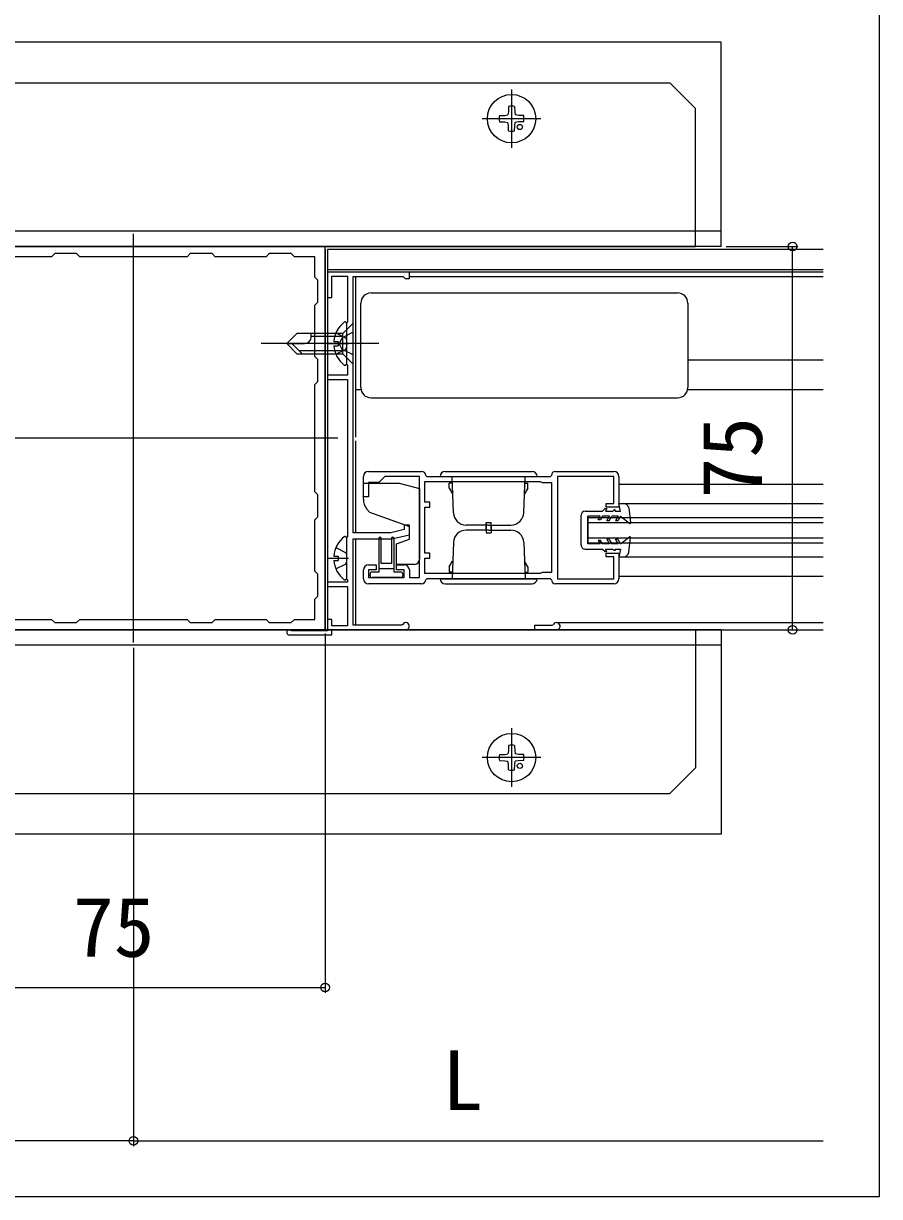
# Model space of a CAD drawing. Units: millimetres, scale not verified. Extents: x -700 to 700, y -1043 to 1037.
# Drawn here: x 532.5 to 700, y -1043.2 to -813.7 of the extents above; entities that cross this region are included whole.
import ezdxf
from ezdxf.enums import TextEntityAlignment as Align

# ---------------------------------------------------------------- set-up
doc = ezdxf.new("R2010")
doc.units = ezdxf.units.MM
doc.header["$LTSCALE"] = 6
for name, color, linetype in [('0-2_YKK_11', 7, 'Continuous'), ('0-3_YKK_12', 2, 'Continuous'), ('0-4_YKK_13', 4, 'Continuous'), ('0-5_YKK_D', 6, 'Continuous'), ('0-6_YKK_ZWAK', 7, 'Continuous')]:
    doc.layers.add(name, color=color, linetype=linetype)
doc.styles.add('ＭＳ ゴシック', font='')
doc.styles.get('ＭＳ ゴシック').set_extended_font_data('MS Gothic')

msp = doc.modelspace()

# ---------------------------------------------------------------- linework, layer by layer
at = {"layer": '0-2_YKK_11'}
for p, q in [((599.997, -901.314), (610.397, -901.314)), ((636.597, -901.314), (647.997, -901.314)), ((611.197, -902.114), (611.397, -902.314)), ((598.997, -922.314), (598.997, -920.614)), ((610.397, -923.314), (599.997, -923.314)), ((647.997, -923.314), (636.597, -923.314))]:
    msp.add_line(p, q, dxfattribs=at)
for points in [[(591.497, -857.315), (516.497, -857.315), (516.497, -932.315), (591.497, -932.315)], [(610.997, -903.314), (633.597, -903.314), (633.837, -903.434), (633.997, -903.514), (635.797, -903.514), (635.797, -921.114), (633.997, -921.114), (633.837, -921.194), (633.597, -921.314), (610.997, -921.314), (610.997, -918.314), (611.997, -918.314), (611.997, -917.314), (610.997, -917.314), (610.997, -908.314), (611.997, -908.314), (611.997, -907.314), (610.997, -907.314)]]:
    msp.add_lwpolyline(points, close=True, dxfattribs=at)
for points in [[(564.497, -859.315), (543.497, -859.315), (542.897, -858.715), (538.597, -858.715), (537.997, -859.315), (527.997, -859.315)], [(579.997, -930.315), (580.597, -930.915), (584.897, -930.915), (585.497, -930.315), (589.497, -930.315), (589.497, -926.315), (590.097, -925.715), (590.097, -921.415), (589.497, -920.815), (589.497, -910.815), (590.097, -910.215), (590.097, -905.915), (589.497, -905.315), (589.497, -884.315), (590.097, -883.715), (590.097, -879.415), (589.497, -878.815), (589.497, -868.815), (590.097, -868.215), (590.097, -863.915), (589.497, -863.315), (589.497, -859.315), (585.497, -859.315), (584.897, -858.715), (580.597, -858.715), (579.997, -859.315), (569.997, -859.315), (569.397, -858.715), (565.097, -858.715), (564.497, -859.315)], [(597, -913.315), (597, -863.215), (606.8, -863.215), (607, -863.415), (607.2, -863.615), (608, -863.615), (608, -862.315), (592, -862.315), (592, -867.315), (592.8, -867.315), (592.8, -863.115), (595.9, -863.115), (595.9, -872.115), (595.7, -872.315), (595.7, -880.315), (595.9, -880.515), (595.9, -882.515), (592, -882.515), (592, -883.315), (595.9, -883.315), (595.9, -914.115), (595.7, -914.315), (595.7, -922.315), (595.9, -922.515), (595.9, -923.015), (592, -923.015), (592, -923.815), (595.9, -923.815), (595.9, -931.515), (592.8, -931.515), (592.8, -930.315), (592, -930.315), (592, -932.515), (585.029, -932.515), (584.831, -932.44)], [(607.997, -920.614), (607.997, -922.114), (609.997, -922.114), (609.997, -902.314), (603.197, -902.314), (601.997, -903.514), (599.997, -903.514), (599.997, -906.314), (598.997, -906.314), (598.997, -902.314)], [(611.397, -902.314), (635.597, -902.314), (635.797, -902.114)], [(648.997, -902.314), (648.997, -908.314), (646.497, -908.314), (646.497, -907.614), (647.997, -907.614), (647.997, -902.314), (636.997, -902.314), (636.997, -922.314), (647.997, -922.314), (647.997, -918.014), (646.497, -918.014), (646.497, -917.314), (648.997, -917.314), (648.997, -922.314)], [(606.694, -931.265), (606.434, -931.415), (597, -931.415), (597, -914.515), (604.5, -914.515), (608, -913.715), (608, -911.815), (607, -911.815), (607, -912.713), (604.365, -913.315), (597, -913.315)], [(599.997, -919.614), (601.497, -919.614), (601.497, -920.614), (599.997, -920.614), (599.997, -922.114), (606.997, -922.114), (606.997, -920.614), (605.497, -920.614), (605.497, -919.614), (606.997, -919.614)], [(635.797, -922.514), (635.597, -922.314), (611.397, -922.314), (611.197, -922.514)], [(527.997, -930.315), (537.997, -930.315), (538.597, -930.915), (542.897, -930.915), (543.497, -930.315), (564.497, -930.315), (565.097, -930.915), (569.397, -930.915), (569.997, -930.315), (579.997, -930.315)], [(584.5, -933.315), (592.8, -933.315), (592.8, -932.315), (607.3, -932.315)]]:
    msp.add_lwpolyline(points, dxfattribs=at)
for centre, radius, start, end in [((599.997, -902.314), 1, 90.00004, 180.00002), ((610.397, -902.114), 0.8, 359.99994, 89.99992), ((636.597, -902.114), 0.8, 89.99919, 179.99917), ((647.997, -902.314), 1, 0.00047, 90.00045), ((599.997, -920.614), 1, 90.00001, 179.99999), ((606.997, -920.614), 1, 0.00041, 90.00039), ((599.997, -922.314), 1, 179.99998, 269.99996), ((610.397, -922.514), 0.8, 270.00065, 0.00064), ((636.597, -922.514), 0.8, 180.00044, 270.00042), ((647.997, -922.314), 1, 270.00047, 0.00045), ((607.3, -931.615), 0.7, 270.00001, 150), ((584.5, -932.815), 0.5, 48.59037, 270)]:
    msp.add_arc(centre, radius, start, end, dxfattribs=at)
at = {"layer": '0-3_YKK_12'}
for p, q in [((668.997, -817.315), (438.997, -817.315)), ((668.997, -857.315), (668.997, -817.315)), ((627.997, -826.58), (627.997, -838.05)), ((633.732, -832.315), (622.262, -832.315)), ((668.997, -854.315), (438.997, -854.315)), ((553.997, -934.815), (553.997, -854.815)), ((668.997, -857.315), (438.997, -857.315)), ((591.497, -857.815), (591.497, -932.315)), ((591.997, -857.815), (688.997, -857.815)), ((591.997, -857.815), (591.997, -932.315)), ((591.997, -861.815), (688.997, -861.815)), ((688.997, -862.315), (607.296, -862.315)), ((597.496, -894.615), (597.496, -863.215)), ((607.996, -863.215), (688.997, -863.215)), ((662.496, -879.515), (688.997, -879.515)), ((597.496, -885.319), (598.537, -885.319)), ((662.455, -885.319), (688.997, -885.319)), ((593.997, -894.815), (513.997, -894.815)), ((597.496, -913.315), (597.496, -895.315)), ((648.997, -903.814), (688.997, -903.814)), ((649.922, -907.614), (688.997, -907.614)), ((642.997, -911.314), (688.997, -911.314)), ((597.496, -931.415), (597.496, -914.515)), ((642.997, -914.314), (688.997, -914.314)), ((642.997, -915.314), (688.997, -915.314)), ((649.922, -918.014), (688.997, -918.014)), ((648.997, -921.814), (688.997, -921.814)), ((632.496, -931.415), (635.93, -931.415)), ((632.496, -931.415), (632.496, -932.315)), ((636.796, -930.915), (688.997, -930.915)), ((668.997, -932.315), (438.997, -932.315)), ((607.296, -932.315), (688.997, -932.315)), ((668.997, -932.315), (668.997, -972.315)), ((668.997, -935.315), (438.997, -935.315)), ((627.997, -951.58), (627.997, -963.05)), ((633.732, -957.315), (622.262, -957.315)), ((668.997, -972.315), (438.997, -972.315))]:
    msp.add_line(p, q, dxfattribs=at)
msp.add_lwpolyline([(642.997, -915.314), (642.997, -910.314), (688.997, -910.314)], dxfattribs=at)
for centre, radius, end in [((635.93, -931.115), 0.3, 330), ((636.796, -931.615), 0.7, 150)]:
    msp.add_arc(centre, radius, 270, end, dxfattribs=at)
at = {"layer": '0-4_YKK_13'}
for p, q in [((448.997, -825.315), (658.997, -825.315)), ((663.997, -830.315), (658.997, -825.315)), ((627.404, -829.938), (627.386, -830.977)), ((628.59, -829.938), (628.608, -830.977)), ((663.997, -857.315), (663.997, -830.315)), ((625.62, -831.722), (626.659, -831.704)), ((625.624, -832.908), (626.659, -832.926)), ((626.659, -831.704), (627.267, -831.585)), ((626.659, -832.926), (627.267, -833.045)), ((627.386, -830.977), (627.267, -831.585)), ((627.386, -833.653), (627.267, -833.045)), ((628.608, -830.977), (628.727, -831.585)), ((628.608, -833.653), (628.727, -833.045)), ((629.335, -831.704), (628.727, -831.585)), ((629.335, -832.926), (628.727, -833.045)), ((630.374, -831.722), (629.335, -831.704)), ((630.374, -832.908), (629.335, -832.926)), ((627.404, -834.692), (627.386, -833.653)), ((628.59, -834.692), (628.608, -833.653)), ((443.997, -857.315), (663.997, -857.315)), ((600.496, -866.415), (660.496, -866.415)), ((598.496, -868.415), (598.496, -868.413)), ((598.496, -884.915), (598.496, -868.415)), ((662.496, -868.415), (662.496, -884.915)), ((585.996, -874.315), (583.996, -876.315)), ((588.796, -874.982), (588.796, -874.315)), ((596.996, -872.315), (594.996, -874.315)), ((595.696, -872.339), (595.696, -880.291)), ((596.996, -880.315), (596.996, -872.315)), ((601.996, -876.315), (578.996, -876.315)), ((585.996, -878.315), (583.996, -876.315)), ((583.996, -876.315), (587.463, -876.315)), ((586.996, -878.315), (584.996, -876.315)), ((594.996, -874.915), (588.796, -874.915)), ((592.196, -876.315), (596.096, -876.315)), ((593.213, -876.74), (594.096, -876.74)), ((585.996, -878.315), (594.996, -878.315)), ((594.996, -877.715), (586.396, -877.715)), ((593.619, -878.39), (595.484, -877.46)), ((595.484, -877.46), (595.696, -877.062)), ((598.496, -884.916), (598.496, -884.915)), ((600.496, -886.915), (660.496, -886.915)), ((614.997, -901.314), (631.997, -901.314)), ((598.997, -906.753), (598.997, -903.614)), ((613.997, -902.314), (632.997, -902.314)), ((616.379, -903.614), (615.797, -903.614)), ((615.797, -904.612), (615.797, -903.614)), ((616.616, -909.401), (616.368, -902.314)), ((630.378, -909.401), (630.626, -902.314)), ((630.615, -903.614), (631.197, -903.614)), ((631.197, -904.612), (631.197, -903.614)), ((609.997, -904.686), (609.997, -918.514)), ((615.797, -904.612), (616.447, -905.738)), ((631.197, -904.612), (630.547, -905.738)), ((600.197, -909.275), (599.699, -908.681)), ((645.797, -909.114), (646.297, -908.614)), ((646.297, -908.614), (646.663, -908.614)), ((646.663, -908.614), (646.374, -909.114)), ((647.797, -909.114), (648.097, -908.814)), ((650.913, -908.482), (651.296, -911.347)), ((600.197, -909.275), (607.997, -912.114)), ((641.59, -915.713), (641.596, -909.913)), ((642.396, -909.114), (645.797, -909.114)), ((642.89, -915.514), (642.896, -910.114)), ((645.335, -910.114), (642.896, -910.114)), ((644.931, -910.814), (645.335, -910.114)), ((645.393, -910.814), (644.931, -910.814)), ((645.797, -910.114), (645.393, -910.814)), ((647.135, -910.114), (645.797, -910.114)), ((646.374, -909.114), (647.797, -909.114)), ((646.615, -911.014), (647.135, -910.114)), ((647.077, -911.014), (646.615, -911.014)), ((647.077, -911.014), (647.597, -910.114)), ((648.835, -910.114), (647.597, -910.114)), ((648.297, -909.114), (649.297, -909.114)), ((648.835, -910.114), (648.315, -911.014)), ((648.777, -911.014), (648.315, -911.014)), ((649.297, -910.114), (648.777, -911.014)), ((649.297, -910.114), (651.055, -911.483)), ((623.497, -911.814), (619.114, -911.814)), ((623.497, -912.814), (619.114, -912.814)), ((622.997, -911.314), (623.997, -911.314)), ((622.997, -912.814), (622.997, -911.314)), ((622.997, -911.814), (622.997, -913.314)), ((622.997, -913.314), (623.997, -913.314)), ((623.497, -911.814), (627.88, -911.814)), ((623.497, -912.814), (627.88, -912.814)), ((623.997, -912.814), (623.997, -911.314)), ((623.997, -911.814), (623.997, -913.314)), ((595.696, -914.339), (595.696, -922.291)), ((601.997, -914.486), (601.997, -921.014)), ((602.497, -919.314), (602.497, -914.464)), ((604.497, -914.448), (604.497, -919.314)), ((604.997, -921.014), (604.997, -914.464)), ((605.497, -919.514), (605.497, -915.524)), ((616.616, -915.227), (616.368, -922.314)), ((630.378, -915.227), (630.626, -922.314)), ((645.335, -915.514), (642.89, -915.514)), ((644.931, -914.814), (645.335, -915.514)), ((645.393, -914.814), (644.931, -914.814)), ((645.797, -915.514), (645.393, -914.814)), ((647.135, -915.514), (645.797, -915.514)), ((646.615, -914.614), (647.135, -915.514)), ((647.077, -914.614), (646.615, -914.614)), ((647.077, -914.614), (647.597, -915.514)), ((648.835, -915.514), (647.597, -915.514)), ((648.777, -914.614), (648.315, -914.614)), ((648.835, -915.514), (648.315, -914.614)), ((649.297, -915.514), (648.777, -914.614)), ((649.297, -915.514), (651.055, -914.145)), ((650.913, -917.146), (651.296, -914.281)), ((642.39, -916.514), (645.797, -916.514)), ((645.797, -916.514), (646.297, -917.014)), ((646.297, -917.014), (646.663, -917.014)), ((646.663, -917.014), (646.374, -916.514)), ((646.374, -916.514), (647.797, -916.514)), ((647.797, -916.514), (648.097, -916.813)), ((648.297, -916.514), (649.297, -916.514)), ((592.196, -918.315), (596.096, -918.315)), ((593.213, -918.74), (594.096, -918.74)), ((593.619, -920.39), (595.484, -919.46)), ((595.484, -919.46), (595.696, -919.062)), ((601.997, -920.314), (604.997, -920.314)), ((604.497, -919.314), (602.497, -919.314)), ((608.997, -919.514), (605.497, -919.514)), ((615.797, -920.016), (616.447, -918.889)), ((615.797, -920.016), (615.797, -921.014)), ((631.197, -920.016), (630.547, -918.889)), ((631.197, -920.016), (631.197, -921.014)), ((600.297, -921.714), (600.297, -921.414)), ((601.997, -921.014), (600.697, -921.014)), ((606.297, -922.114), (600.697, -922.114)), ((606.297, -921.014), (604.997, -921.014)), ((606.697, -921.414), (606.697, -921.714)), ((613.997, -922.314), (632.997, -922.314)), ((616.379, -921.014), (615.797, -921.014)), ((630.615, -921.014), (631.197, -921.014)), ((614.997, -923.314), (631.997, -923.314)), ((443.997, -932.315), (663.997, -932.315)), ((663.997, -932.315), (663.997, -959.315)), ((625.62, -956.722), (626.659, -956.704)), ((626.659, -956.704), (627.267, -956.585)), ((627.386, -955.977), (627.267, -956.585)), ((627.404, -954.938), (627.386, -955.977)), ((628.59, -954.938), (628.608, -955.977)), ((628.608, -955.977), (628.727, -956.585)), ((629.335, -956.704), (628.727, -956.585)), ((630.374, -956.722), (629.335, -956.704)), ((625.624, -957.908), (626.659, -957.926)), ((626.659, -957.926), (627.267, -958.045)), ((627.386, -958.653), (627.267, -958.045)), ((627.404, -959.692), (627.386, -958.653)), ((628.59, -959.692), (628.608, -958.653)), ((628.608, -958.653), (628.727, -958.045)), ((629.335, -957.926), (628.727, -958.045)), ((630.374, -957.908), (629.335, -957.926)), ((663.997, -959.315), (658.997, -964.315)), ((448.997, -964.315), (658.997, -964.315))]:
    msp.add_line(p, q, dxfattribs=at)
for points in [[(594.996, -878.315), (594.996, -874.315), (585.996, -874.315)], [(593.619, -874.24), (595.484, -875.17), (595.696, -875.568)], [(596.996, -874.115), (594.843, -875.165), (594.232, -876.315)], [(596.996, -880.315), (594.996, -878.315), (594.996, -874.315)], [(593.213, -875.89), (594.096, -875.89), (594.096, -876.74)], [(596.996, -878.515), (594.843, -877.465), (594.232, -876.315)], [(598.997, -903.614), (605.997, -903.614), (609.997, -904.686)], [(648.297, -909.114), (648.297, -908.814), (648.097, -908.814)], [(649.297, -909.114), (648.997, -907.614), (649.922, -907.614)], [(605.497, -915.524), (607.997, -914.614), (607.997, -912.114)], [(593.213, -917.89), (594.096, -917.89), (594.096, -918.74)], [(593.619, -916.24), (595.484, -917.17), (595.696, -917.568)], [(648.297, -916.514), (648.297, -916.813), (648.097, -916.813)], [(649.297, -916.514), (648.997, -918.014), (649.922, -918.014)]]:
    msp.add_lwpolyline(points, dxfattribs=at)
for centre, radius in [((627.997, -832.315), 4.735), ((629.623, -833.941), 0.5), ((627.997, -957.315), 4.735), ((629.623, -958.941), 0.5)]:
    msp.add_circle(centre, radius, dxfattribs=at)
for centre, radius, start, end in [((627.997, -832.315), 2.45, 75.9892, 104.0108), ((627.997, -832.315), 2.45, 165.9892, 194.0108), ((627.997, -832.315), 2.45, 345.9892, 14.0108), ((627.997, -832.315), 2.45, 255.9892, 284.0108), ((600.496, -868.415), 2, 90.03489, 179.96511), ((660.496, -868.415), 2, 0.03489, 89.96511), ((598.496, -876.315), 5.3, 127.71409, 175.40059), ((595.422, -872.339), 0.274, 0, 127.71409), ((587.463, -874.982), 1.333, 270, 0), ((598.496, -876.315), 5.3, 184.59941, 232.28591), ((595.422, -880.291), 0.274, 232.28591, 0), ((600.496, -884.915), 2, 180.03489, 269.96511), ((660.496, -884.915), 2, 270.03489, 359.96511), ((614.997, -902.314), 1, 90, 180), ((631.997, -902.314), 1, 0, 90), ((601.997, -906.753), 3, 180, 220), ((649.922, -908.614), 1, 7.60389, 90.00087), ((619.114, -909.314), 2.5, 182, 270), ((627.88, -909.314), 2.5, 270, 358), ((642.396, -909.914), 0.8, 90, 179.94065), ((619.114, -915.314), 2.5, 90, 178), ((627.88, -915.314), 2.5, 2, 90), ((651.147, -911.364), 0.15, 232.09538, 6.54312), ((598.496, -918.315), 5.3, 127.71409, 175.40059), ((595.422, -914.339), 0.274, 0, 127.71409), ((602.246, -914.464), 0.251, 0, 179.9965), ((604.746, -914.464), 0.25, 0, 179.9965), ((642.39, -915.714), 0.8, 179.94065, 270), ((651.147, -914.264), 0.15, 353.45688, 127.90462), ((649.922, -917.014), 1, 269.99913, 352.39611), ((598.496, -918.315), 5.3, 184.59941, 232.28591), ((608.997, -918.514), 1, 270, 0), ((595.422, -922.291), 0.274, 232.28591, 0), ((600.697, -921.414), 0.4, 90, 180), ((600.697, -921.714), 0.4, 180, 270), ((606.297, -921.414), 0.4, 0.00218, 90), ((606.297, -921.714), 0.4, 270, 0.00218), ((614.997, -922.314), 1, 180, 270), ((631.997, -922.314), 1, 270, 0), ((627.997, -957.315), 2.45, 165.9892, 194.0108), ((627.997, -957.315), 2.45, 75.9892, 104.0108), ((627.997, -957.315), 2.45, 345.9892, 14.0108), ((627.997, -957.315), 2.45, 255.9892, 284.0108)]:
    msp.add_arc(centre, radius, start, end, dxfattribs=at)
at = {"layer": '0-5_YKK_D'}
for p, q in [((669.997, -857.315), (684, -857.315)), ((683, -932.315), (683, -857.315)), ((591.497, -933.015), (591.497, -1003.315)), ((553.997, -935.815), (553.997, -1033.315)), ((516.497, -1002.315), (591.497, -1002.315)), ((553.997, -1032.315), (418.997, -1032.315)), ((553.997, -1032.315), (688.997, -1032.315))]:
    msp.add_line(p, q, dxfattribs=at)
for centre in [(683, -857.315), (683, -932.315), (591.497, -1002.315), (553.997, -1032.315)]:
    msp.add_circle(centre, 0.85, dxfattribs=at)
at = {"layer": '0-6_YKK_ZWAK'}
msp.add_lwpolyline([(-700, -1043.2), (700, -1043.2), (700, 996.8)], dxfattribs=at)

# ---------------------------------------------------------------- texts
at = {"layer": '0-5_YKK_D', "style": 'ＭＳ ゴシック'}
msp.add_text('75', height=11.73, rotation=90, dxfattribs=at).set_placement((680.5, -906.633), align=Align.BOTTOM_LEFT)
for s, p in [('75', (542.179, -999.815)), ('L', (614.452, -1029.815))]:
    msp.add_text(s, height=11.73, dxfattribs=at).set_placement(p, align=Align.BOTTOM_LEFT)

doc.saveas('drawing.dxf')
